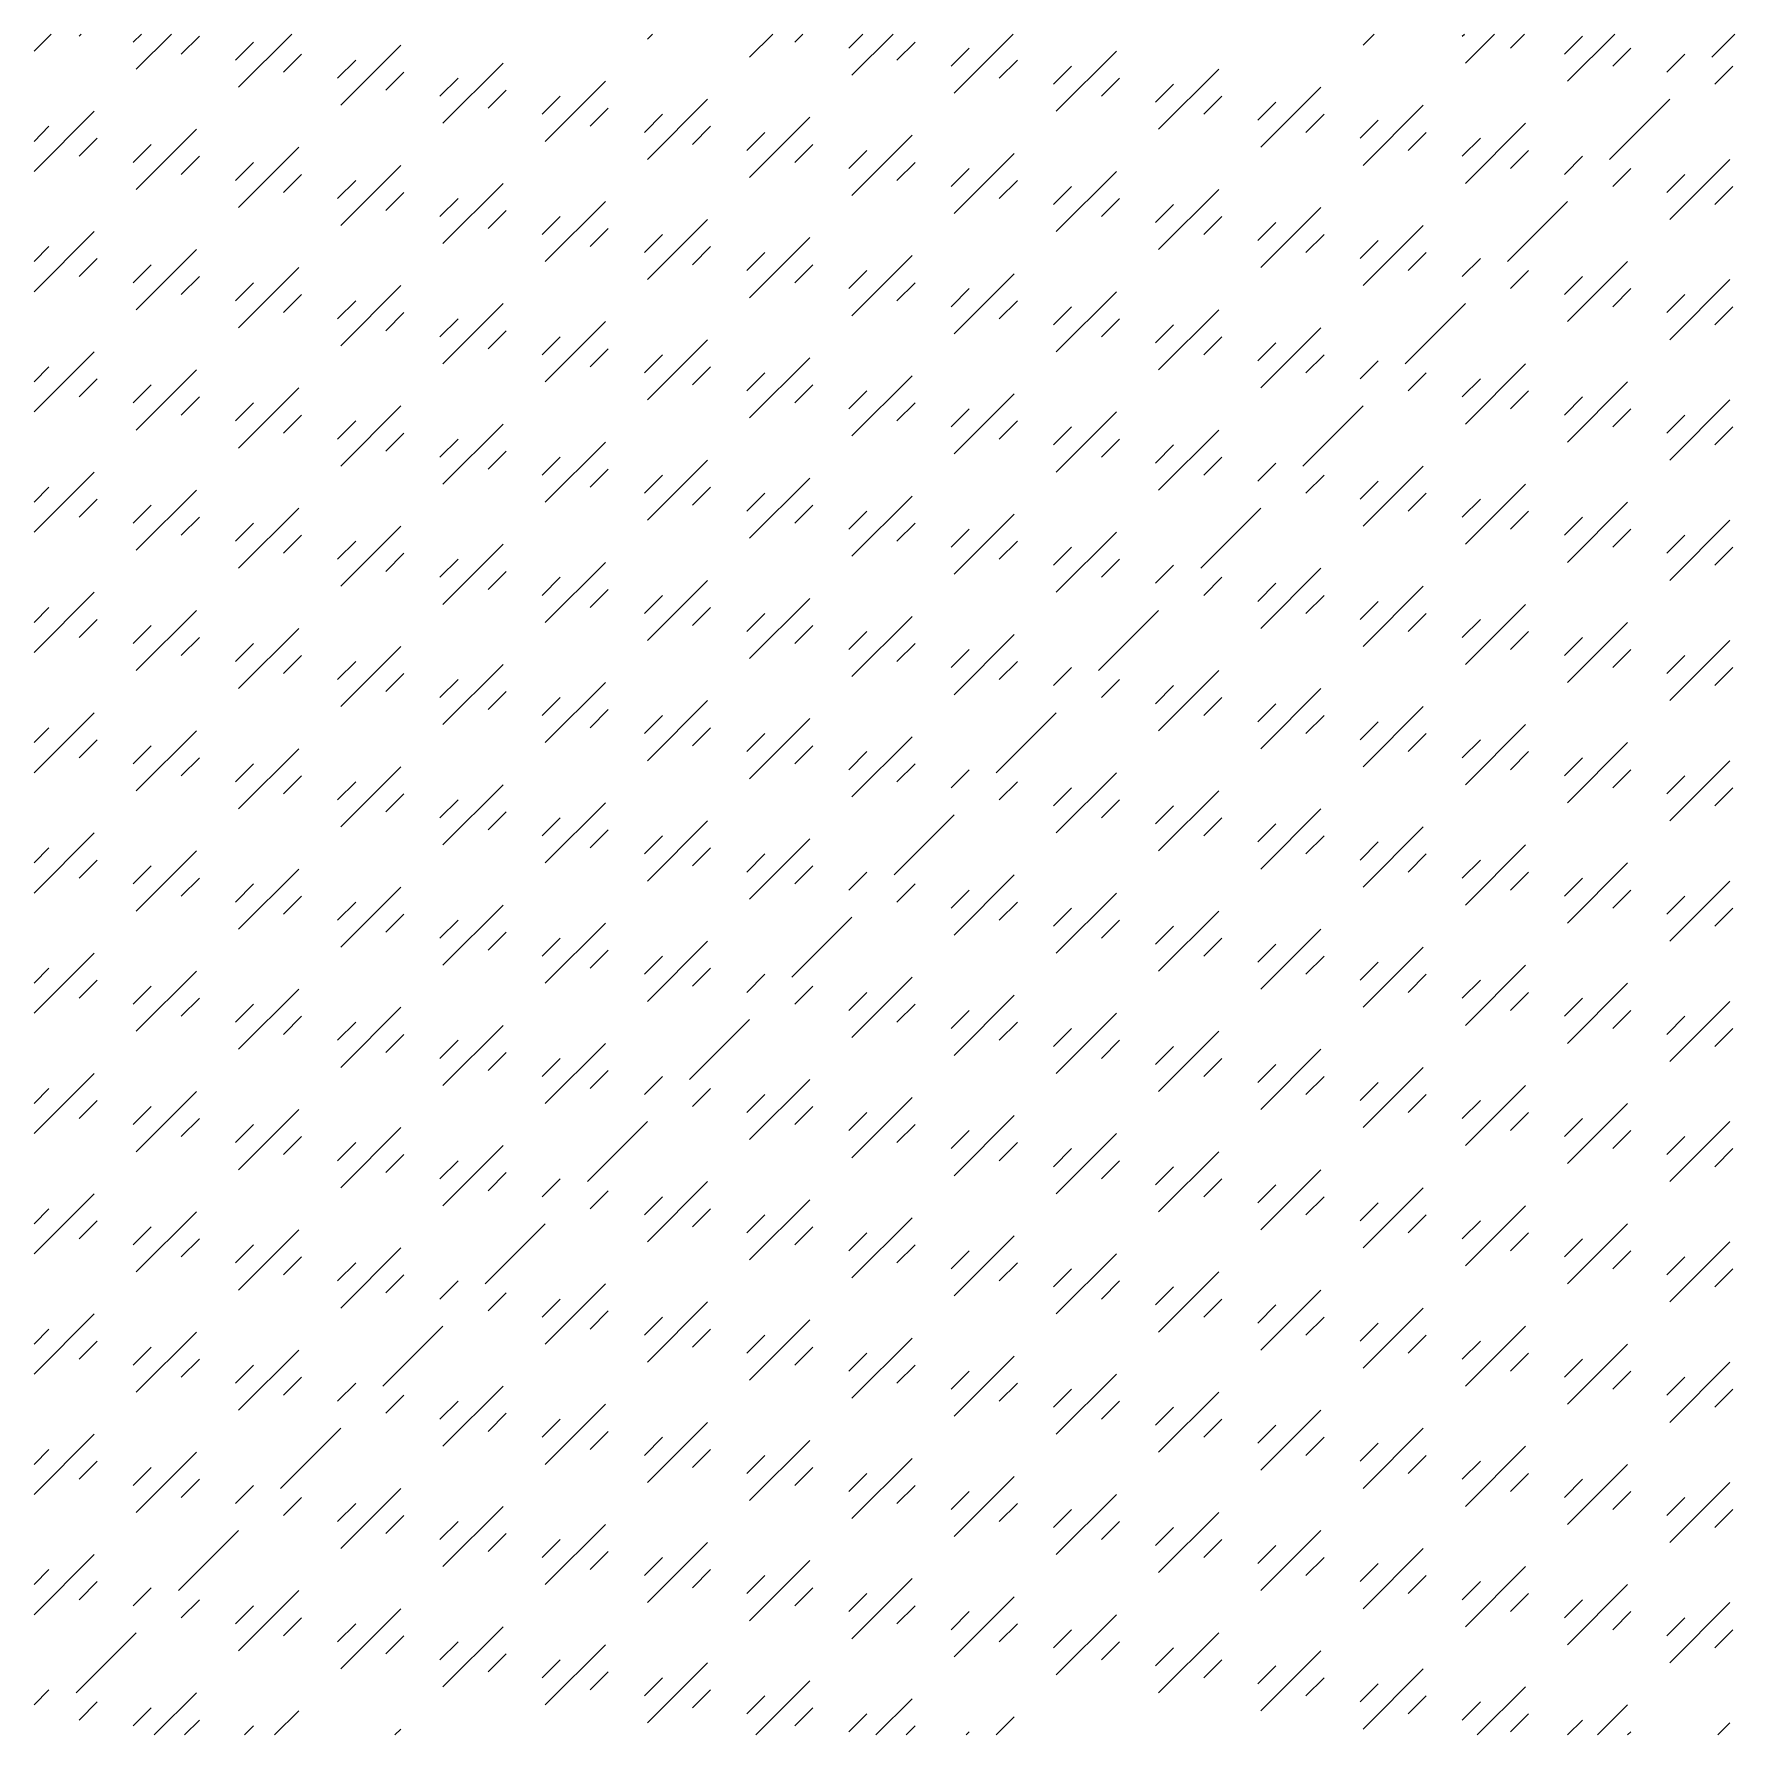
# Model space of a CAD drawing. Header units: millimetres. Extents: x 0 to 100, y 0 to 100.
import ezdxf

# ---------------------------------------------------------------- set-up
doc = ezdxf.new("R2010")
doc.units = ezdxf.units.MM
for name, pattern in [('K5LT32768', [0]), ('K5LT32769', [0]), ('K5LT32770', [0])]:
    doc.linetypes.add(name, pattern=pattern)

msp = doc.modelspace()

# ---------------------------------------------------------------- linework, layer by layer
at = {"color": 7, "linetype": 'K5LT32768', "lineweight": 18}
for p, q in [((0, 98.99), (1.01, 100)), ((6.01, 97.93), (8.08, 100)), ((12.02, 96.87), (15.15, 100)), ((36.06, 99.7), (36.36, 100)), ((42.07, 98.64), (43.43, 100)), ((48.08, 97.58), (50.5, 100)), ((54.09, 96.52), (57.57, 100)), ((78.14, 99.35), (78.79, 100)), ((84.15, 98.29), (85.86, 100)), ((90.16, 97.23), (92.93, 100)), ((98.64, 98.64), (100, 100)), ((18.03, 95.81), (21.57, 99.35)), ((24.04, 94.75), (27.58, 98.29)), ((60.1, 95.46), (63.64, 98.99)), ((30.05, 93.69), (33.59, 97.23)), ((66.11, 94.4), (69.65, 97.93)), ((36.06, 92.63), (39.6, 96.17)), ((72.12, 93.34), (75.66, 96.87)), ((92.63, 92.63), (96.17, 96.17)), ((0, 91.92), (3.54, 95.46)), ((42.07, 91.57), (45.61, 95.11)), ((78.14, 92.28), (81.67, 95.81)), ((6.01, 90.86), (9.55, 94.4)), ((48.08, 90.51), (51.62, 94.05)), ((84.15, 91.22), (87.68, 94.75)), ((12.02, 89.8), (15.56, 93.34)), ((18.03, 88.74), (21.57, 92.28)), ((54.09, 89.45), (57.63, 92.98)), ((96.17, 89.1), (99.7, 92.63)), ((24.04, 87.68), (27.58, 91.22)), ((60.1, 88.39), (63.64, 91.92)), ((30.05, 86.62), (33.59, 90.16)), ((66.11, 87.33), (69.65, 90.86)), ((86.62, 86.62), (90.16, 90.16)), ((36.06, 85.56), (39.6, 89.1)), ((72.12, 86.27), (75.66, 89.8)), ((0, 84.85), (3.54, 88.39)), ((42.07, 84.5), (45.61, 88.03)), ((78.14, 85.21), (81.67, 88.74)), ((6.01, 83.79), (9.55, 87.33)), ((12.02, 82.73), (15.56, 86.27)), ((48.08, 83.44), (51.62, 86.97)), ((90.16, 83.09), (93.69, 86.62)), ((18.03, 81.67), (21.57, 85.21)), ((54.09, 82.38), (57.63, 85.91)), ((96.17, 82.02), (99.7, 85.56)), ((24.04, 80.61), (27.58, 84.15)), ((60.1, 81.32), (63.64, 84.85)), ((80.61, 80.61), (84.15, 84.15)), ((30.05, 79.55), (33.59, 83.09)), ((66.11, 80.26), (69.65, 83.79)), ((36.06, 78.49), (39.6, 82.02)), ((72.12, 79.2), (75.66, 82.73)), ((0, 77.78), (3.54, 81.32)), ((6.01, 76.72), (9.55, 80.26)), ((42.07, 77.43), (45.61, 80.96)), ((84.15, 77.07), (87.68, 80.61)), ((12.02, 75.66), (15.56, 79.2)), ((48.08, 76.37), (51.62, 79.9)), ((90.16, 76.01), (93.69, 79.55)), ((18.03, 74.6), (21.57, 78.14)), ((54.09, 75.31), (57.63, 78.84)), ((74.6, 74.6), (78.14, 78.14)), ((96.17, 74.95), (99.7, 78.49)), ((24.04, 73.54), (27.58, 77.07)), ((60.1, 74.25), (63.64, 77.78)), ((30.05, 72.48), (33.59, 76.01)), ((66.11, 73.19), (69.65, 76.72)), ((0, 70.71), (3.54, 74.25)), ((36.06, 71.42), (39.6, 74.95)), ((78.14, 71.06), (81.67, 74.6)), ((6.01, 69.65), (9.55, 73.19)), ((42.07, 70.36), (45.61, 73.89)), ((84.15, 70), (87.68, 73.54)), ((12.02, 68.59), (15.56, 72.12)), ((48.08, 69.3), (51.62, 72.83)), ((68.59, 68.59), (72.12, 72.12)), ((90.16, 68.94), (93.69, 72.48)), ((18.03, 67.53), (21.57, 71.06)), ((54.09, 68.24), (57.63, 71.77)), ((96.17, 67.88), (99.7, 71.42)), ((24.04, 66.47), (27.58, 70)), ((60.1, 67.18), (63.64, 70.71)), ((30.05, 65.41), (33.59, 68.94)), ((72.12, 65.05), (75.66, 68.59)), ((0, 63.64), (3.54, 67.18)), ((36.06, 64.35), (39.6, 67.88)), ((78.14, 63.99), (81.67, 67.53)), ((6.01, 62.58), (9.55, 66.11)), ((42.07, 63.29), (45.61, 66.82)), ((62.58, 62.58), (66.11, 66.11)), ((84.15, 62.93), (87.68, 66.47)), ((12.02, 61.52), (15.56, 65.05)), ((48.08, 62.23), (51.62, 65.76)), ((90.16, 61.87), (93.69, 65.41)), ((54.09, 61.16), (57.63, 64.7)), ((96.17, 60.81), (99.7, 64.35)), ((18.03, 60.46), (21.57, 63.99)), ((24.04, 59.4), (27.58, 62.93)), ((66.11, 59.04), (69.65, 62.58)), ((30.05, 58.34), (33.59, 61.87)), ((72.12, 57.98), (75.66, 61.52)), ((0, 56.57), (3.54, 60.1)), ((36.06, 57.28), (39.6, 60.81)), ((56.57, 56.57), (60.1, 60.1)), ((78.14, 56.92), (81.67, 60.46)), ((6.01, 55.51), (9.55, 59.04)), ((42.07, 56.21), (45.61, 59.75)), ((84.15, 55.86), (87.68, 59.4)), ((48.08, 55.15), (51.62, 58.69)), ((90.16, 54.8), (93.69, 58.34)), ((12.02, 54.45), (15.56, 57.98)), ((96.17, 53.74), (99.7, 57.28)), ((18.03, 53.39), (21.57, 56.92)), ((60.1, 53.03), (63.64, 56.57)), ((24.04, 52.33), (27.58, 55.86)), ((66.11, 51.97), (69.65, 55.51)), ((30.05, 51.27), (33.59, 54.8)), ((50.56, 50.56), (54.09, 54.09)), ((72.12, 50.91), (75.66, 54.45)), ((0, 49.5), (3.54, 53.03)), ((36.06, 50.2), (39.6, 53.74)), ((78.14, 49.85), (81.67, 53.39)), ((42.07, 49.14), (45.61, 52.68)), ((84.15, 48.79), (87.68, 52.33)), ((6.01, 48.44), (9.55, 51.97)), ((90.16, 47.73), (93.69, 51.27)), ((12.02, 47.38), (15.56, 50.91)), ((54.09, 47.02), (57.63, 50.56)), ((96.17, 46.67), (99.7, 50.2)), ((18.03, 46.32), (21.57, 49.85)), ((60.1, 45.96), (63.64, 49.5)), ((24.04, 45.25), (27.58, 48.79)), ((44.55, 44.55), (48.08, 48.08)), ((66.11, 44.9), (69.65, 48.44)), ((30.05, 44.19), (33.59, 47.73)), ((72.12, 43.84), (75.66, 47.38)), ((36.06, 43.13), (39.6, 46.67)), ((78.14, 42.78), (81.67, 46.32)), ((0, 42.43), (3.54, 45.96)), ((84.15, 41.72), (87.68, 45.25)), ((6.01, 41.37), (9.55, 44.9)), ((48.08, 41.01), (51.62, 44.55)), ((90.16, 40.66), (93.69, 44.19)), ((12.02, 40.31), (15.56, 43.84)), ((54.09, 39.95), (57.63, 43.49)), ((96.17, 39.6), (99.7, 43.13)), ((18.03, 39.24), (21.57, 42.78)), ((38.54, 38.54), (42.07, 42.07)), ((60.1, 38.89), (63.64, 42.43)), ((24.04, 38.18), (27.58, 41.72)), ((66.11, 37.83), (69.65, 41.37)), ((30.05, 37.12), (33.59, 40.66)), ((72.12, 36.77), (75.66, 40.31)), ((78.14, 35.71), (81.67, 39.24)), ((0, 35.36), (3.54, 38.89)), ((42.07, 35), (45.61, 38.54)), ((84.15, 34.65), (87.68, 38.18)), ((6.01, 34.29), (9.55, 37.83)), ((48.08, 33.94), (51.62, 37.48)), ((90.16, 33.59), (93.69, 37.12)), ((12.02, 33.23), (15.56, 36.77)), ((32.53, 32.53), (36.06, 36.06)), ((54.09, 32.88), (57.63, 36.42)), ((96.17, 32.53), (99.7, 36.06)), ((18.03, 32.17), (21.57, 35.71)), ((60.1, 31.82), (63.64, 35.36)), ((24.04, 31.11), (27.58, 34.65)), ((66.11, 30.76), (69.65, 34.29)), ((72.12, 29.7), (75.66, 33.23)), ((36.06, 28.99), (39.6, 32.53)), ((78.14, 28.64), (81.67, 32.17)), ((0, 28.28), (3.54, 31.82)), ((42.07, 27.93), (45.61, 31.47)), ((84.15, 27.58), (87.68, 31.11)), ((6.01, 27.22), (9.55, 30.76)), ((26.52, 26.52), (30.05, 30.05)), ((48.08, 26.87), (51.62, 30.41)), ((90.16, 26.52), (93.69, 30.05)), ((12.02, 26.16), (15.56, 29.7)), ((54.09, 25.81), (57.63, 29.34)), ((18.03, 25.1), (21.57, 28.64)), ((60.1, 24.75), (63.64, 28.28)), ((96.17, 25.46), (99.7, 28.99)), ((66.11, 23.69), (69.65, 27.22)), ((30.05, 22.98), (33.59, 26.52)), ((72.12, 22.63), (75.66, 26.16)), ((36.06, 21.92), (39.6, 25.46)), ((78.14, 21.57), (81.67, 25.1)), ((0, 21.21), (3.54, 24.75)), ((20.51, 20.51), (24.04, 24.04)), ((42.07, 20.86), (45.61, 24.4)), ((84.15, 20.51), (87.68, 24.04)), ((6.01, 20.15), (9.55, 23.69)), ((48.08, 19.8), (51.62, 23.33)), ((12.02, 19.09), (15.56, 22.63)), ((54.09, 18.74), (57.63, 22.27)), ((90.16, 19.45), (93.69, 22.98)), ((60.1, 17.68), (63.64, 21.21)), ((96.17, 18.38), (99.7, 21.92)), ((24.04, 16.97), (27.58, 20.51)), ((66.11, 16.62), (69.65, 20.15)), ((30.05, 15.91), (33.59, 19.45)), ((72.12, 15.56), (75.66, 19.09)), ((14.5, 14.5), (18.03, 18.03)), ((36.06, 14.85), (39.6, 18.38)), ((78.14, 14.5), (81.67, 18.03)), ((0, 14.14), (3.54, 17.68)), ((42.07, 13.79), (45.61, 17.32)), ((6.01, 13.08), (9.55, 16.62)), ((48.08, 12.73), (51.62, 16.26)), ((84.15, 13.44), (87.68, 16.97)), ((54.09, 11.67), (57.63, 15.2)), ((90.16, 12.37), (93.69, 15.91)), ((18.03, 10.96), (21.57, 14.5)), ((60.1, 10.61), (63.64, 14.14)), ((96.17, 11.31), (99.7, 14.85)), ((24.04, 9.9), (27.58, 13.44)), ((66.11, 9.55), (69.65, 13.08)), ((8.49, 8.49), (12.02, 12.02)), ((30.05, 8.84), (33.59, 12.37)), ((72.12, 8.49), (75.66, 12.02)), ((36.06, 7.78), (39.6, 11.31)), ((0, 7.07), (3.54, 10.61)), ((42.07, 6.72), (45.61, 10.25)), ((78.14, 7.42), (81.67, 10.96)), ((48.08, 5.66), (51.62, 9.19)), ((84.15, 6.36), (87.68, 9.9)), ((12.02, 4.95), (15.56, 8.49)), ((54.09, 4.6), (57.63, 8.13)), ((90.16, 5.3), (93.69, 8.84)), ((18.03, 3.89), (21.57, 7.42)), ((60.1, 3.54), (63.64, 7.07)), ((96.17, 4.24), (99.7, 7.78)), ((2.47, 2.47), (6.01, 6.01)), ((24.04, 2.83), (27.58, 6.36)), ((66.11, 2.47), (69.65, 6.01)), ((30.05, 1.77), (33.59, 5.3)), ((36.06, 0.71), (39.6, 4.24)), ((72.12, 1.41), (75.66, 4.95)), ((42.43, 0), (45.61, 3.18)), ((78.14, 0.35), (81.67, 3.89)), ((7.07, 0), (9.55, 2.47)), ((49.5, 0), (51.62, 2.12)), ((84.85, 0), (87.68, 2.83)), ((14.14, 0), (15.56, 1.41)), ((56.57, 0), (57.63, 1.06)), ((91.92, 0), (93.69, 1.77)), ((21.21, 0), (21.57, 0.35)), ((98.99, 0), (99.7, 0.71))]:
    msp.add_line(p, q, dxfattribs=at)
at = {"color": 7, "linetype": 'K5LT32769', "lineweight": 18}
for p, q in [((2.65, 99.88), (2.77, 100)), ((44.72, 99.53), (45.2, 100)), ((86.8, 99.17), (87.63, 100)), ((8.66, 98.82), (9.72, 99.88)), ((50.73, 98.46), (51.8, 99.53)), ((92.81, 98.11), (93.87, 99.17)), ((14.67, 97.76), (15.73, 98.82)), ((56.75, 97.4), (57.81, 98.46)), ((98.82, 97.05), (99.88, 98.11)), ((20.68, 96.7), (21.74, 97.76)), ((62.76, 96.34), (63.82, 97.4)), ((26.69, 95.64), (27.75, 96.7)), ((68.77, 95.28), (69.83, 96.34)), ((32.7, 94.58), (33.76, 95.64)), ((74.78, 94.22), (75.84, 95.28)), ((38.71, 93.51), (39.77, 94.58)), ((80.79, 93.16), (81.85, 94.22)), ((2.65, 92.81), (3.71, 93.87)), ((44.72, 92.45), (45.79, 93.51)), ((86.8, 92.1), (87.86, 93.16)), ((8.66, 91.75), (9.72, 92.81)), ((50.73, 91.39), (51.8, 92.45)), ((92.81, 91.04), (93.87, 92.1)), ((14.67, 90.69), (15.73, 91.75)), ((56.75, 90.33), (57.81, 91.39)), ((98.82, 89.98), (99.88, 91.04)), ((20.68, 89.63), (21.74, 90.69)), ((62.76, 89.27), (63.82, 90.33)), ((26.69, 88.57), (27.75, 89.63)), ((68.77, 88.21), (69.83, 89.27)), ((32.7, 87.5), (33.76, 88.57)), ((74.78, 87.15), (75.84, 88.21)), ((38.71, 86.44), (39.77, 87.5)), ((80.79, 86.09), (81.85, 87.15)), ((2.65, 85.74), (3.71, 86.8)), ((44.72, 85.38), (45.79, 86.44)), ((86.8, 85.03), (87.86, 86.09)), ((8.66, 84.68), (9.72, 85.74)), ((50.73, 84.32), (51.8, 85.38)), ((92.81, 83.97), (93.87, 85.03)), ((14.67, 83.62), (15.73, 84.68)), ((56.75, 83.26), (57.81, 84.32)), ((20.68, 82.55), (21.74, 83.62)), ((62.76, 82.2), (63.82, 83.26)), ((98.82, 82.91), (99.88, 83.97)), ((26.69, 81.49), (27.75, 82.55)), ((68.77, 81.14), (69.83, 82.2)), ((32.7, 80.43), (33.76, 81.49)), ((74.78, 80.08), (75.84, 81.14)), ((38.71, 79.37), (39.77, 80.43)), ((80.79, 79.02), (81.85, 80.08)), ((2.65, 78.67), (3.71, 79.73)), ((44.72, 78.31), (45.79, 79.37)), ((86.8, 77.96), (87.86, 79.02)), ((8.66, 77.6), (9.72, 78.67)), ((50.73, 77.25), (51.8, 78.31)), ((14.67, 76.54), (15.73, 77.6)), ((56.75, 76.19), (57.81, 77.25)), ((92.81, 76.9), (93.87, 77.96)), ((20.68, 75.48), (21.74, 76.54)), ((62.76, 75.13), (63.82, 76.19)), ((98.82, 75.84), (99.88, 76.9)), ((26.69, 74.42), (27.75, 75.48)), ((68.77, 74.07), (69.83, 75.13)), ((32.7, 73.36), (33.76, 74.42)), ((74.78, 73.01), (75.84, 74.07)), ((38.71, 72.3), (39.77, 73.36)), ((80.79, 71.95), (81.85, 73.01)), ((2.65, 71.59), (3.71, 72.66)), ((44.72, 71.24), (45.79, 72.3)), ((8.66, 70.53), (9.72, 71.59)), ((50.73, 70.18), (51.8, 71.24)), ((86.8, 70.89), (87.86, 71.95)), ((14.67, 69.47), (15.73, 70.53)), ((56.75, 69.12), (57.81, 70.18)), ((92.81, 69.83), (93.87, 70.89)), ((20.68, 68.41), (21.74, 69.47)), ((62.76, 68.06), (63.82, 69.12)), ((98.82, 68.77), (99.88, 69.83)), ((26.69, 67.35), (27.75, 68.41)), ((68.77, 67), (69.83, 68.06)), ((32.7, 66.29), (33.76, 67.35)), ((38.71, 65.23), (39.77, 66.29)), ((74.78, 65.94), (75.84, 67)), ((2.65, 64.52), (3.71, 65.58)), ((44.72, 64.17), (45.79, 65.23)), ((80.79, 64.88), (81.85, 65.94)), ((8.66, 63.46), (9.72, 64.52)), ((50.73, 63.11), (51.8, 64.17)), ((86.8, 63.82), (87.86, 64.88)), ((14.67, 62.4), (15.73, 63.46)), ((56.75, 62.05), (57.81, 63.11)), ((92.81, 62.76), (93.87, 63.82)), ((20.68, 61.34), (21.74, 62.4)), ((62.76, 60.99), (63.82, 62.05)), ((98.82, 61.7), (99.88, 62.76)), ((26.69, 60.28), (27.75, 61.34)), ((32.7, 59.22), (33.76, 60.28)), ((68.77, 59.93), (69.83, 60.99)), ((38.71, 58.16), (39.77, 59.22)), ((74.78, 58.87), (75.84, 59.93)), ((2.65, 57.45), (3.71, 58.51)), ((44.72, 57.1), (45.79, 58.16)), ((80.79, 57.81), (81.85, 58.87)), ((8.66, 56.39), (9.72, 57.45)), ((50.73, 56.04), (51.8, 57.1)), ((86.8, 56.75), (87.86, 57.81)), ((14.67, 55.33), (15.73, 56.39)), ((56.75, 54.98), (57.81, 56.04)), ((92.81, 55.68), (93.87, 56.75)), ((20.68, 54.27), (21.74, 55.33)), ((98.82, 54.62), (99.88, 55.68)), ((26.69, 53.21), (27.75, 54.27)), ((62.76, 53.92), (63.82, 54.98)), ((32.7, 52.15), (33.76, 53.21)), ((68.77, 52.86), (69.83, 53.92)), ((38.71, 51.09), (39.77, 52.15)), ((74.78, 51.8), (75.84, 52.86)), ((2.65, 50.38), (3.71, 51.44)), ((44.72, 50.03), (45.79, 51.09)), ((80.79, 50.73), (81.85, 51.8)), ((8.66, 49.32), (9.72, 50.38)), ((50.73, 48.97), (51.8, 50.03)), ((86.8, 49.67), (87.86, 50.73)), ((14.67, 48.26), (15.73, 49.32)), ((92.81, 48.61), (93.87, 49.67)), ((20.68, 47.2), (21.74, 48.26)), ((56.75, 47.91), (57.81, 48.97)), ((98.82, 47.55), (99.88, 48.61)), ((26.69, 46.14), (27.75, 47.2)), ((62.76, 46.85), (63.82, 47.91)), ((32.7, 45.08), (33.76, 46.14)), ((68.77, 45.79), (69.83, 46.85)), ((38.71, 44.02), (39.77, 45.08)), ((74.78, 44.72), (75.84, 45.79)), ((2.65, 43.31), (3.71, 44.37)), ((44.72, 42.96), (45.79, 44.02)), ((80.79, 43.66), (81.85, 44.72)), ((8.66, 42.25), (9.72, 43.31)), ((86.8, 42.6), (87.86, 43.66)), ((14.67, 41.19), (15.73, 42.25)), ((50.73, 41.9), (51.8, 42.96)), ((92.81, 41.54), (93.87, 42.6)), ((20.68, 40.13), (21.74, 41.19)), ((56.75, 40.84), (57.81, 41.9)), ((98.82, 40.48), (99.88, 41.54)), ((26.69, 39.07), (27.75, 40.13)), ((62.76, 39.77), (63.82, 40.84)), ((32.7, 38.01), (33.76, 39.07)), ((68.77, 38.71), (69.83, 39.77)), ((38.71, 36.95), (39.77, 38.01)), ((74.78, 37.65), (75.84, 38.71)), ((2.65, 36.24), (3.71, 37.3)), ((80.79, 36.59), (81.85, 37.65)), ((8.66, 35.18), (9.72, 36.24)), ((44.72, 35.89), (45.79, 36.95)), ((86.8, 35.53), (87.86, 36.59)), ((14.67, 34.12), (15.73, 35.18)), ((50.73, 34.83), (51.8, 35.89)), ((92.81, 34.47), (93.87, 35.53)), ((20.68, 33.06), (21.74, 34.12)), ((56.75, 33.76), (57.81, 34.83)), ((98.82, 33.41), (99.88, 34.47)), ((26.69, 32), (27.75, 33.06)), ((62.76, 32.7), (63.82, 33.76)), ((68.77, 31.64), (69.83, 32.7)), ((32.7, 30.94), (33.76, 32)), ((74.78, 30.58), (75.84, 31.64)), ((2.65, 29.17), (3.71, 30.23)), ((38.71, 29.88), (39.77, 30.94)), ((80.79, 29.52), (81.85, 30.58)), ((8.66, 28.11), (9.72, 29.17)), ((44.72, 28.81), (45.79, 29.88)), ((86.8, 28.46), (87.86, 29.52)), ((14.67, 27.05), (15.73, 28.11)), ((50.73, 27.75), (51.8, 28.81)), ((92.81, 27.4), (93.87, 28.46)), ((20.68, 25.99), (21.74, 27.05)), ((56.75, 26.69), (57.81, 27.75)), ((98.82, 26.34), (99.88, 27.4)), ((62.76, 25.63), (63.82, 26.69)), ((26.69, 24.93), (27.75, 25.99)), ((68.77, 24.57), (69.83, 25.63)), ((32.7, 23.86), (33.76, 24.93)), ((74.78, 23.51), (75.84, 24.57)), ((2.65, 22.1), (3.71, 23.16)), ((38.71, 22.8), (39.77, 23.86)), ((80.79, 22.45), (81.85, 23.51)), ((8.66, 21.04), (9.72, 22.1)), ((44.72, 21.74), (45.79, 22.8)), ((86.8, 21.39), (87.86, 22.45)), ((14.67, 19.98), (15.73, 21.04)), ((50.73, 20.68), (51.8, 21.74)), ((92.81, 20.33), (93.87, 21.39)), ((56.75, 19.62), (57.81, 20.68)), ((98.82, 19.27), (99.88, 20.33)), ((20.68, 18.92), (21.74, 19.98)), ((62.76, 18.56), (63.82, 19.62)), ((26.69, 17.85), (27.75, 18.92)), ((68.77, 17.5), (69.83, 18.56)), ((32.7, 16.79), (33.76, 17.85)), ((74.78, 16.44), (75.84, 17.5)), ((2.65, 15.03), (3.71, 16.09)), ((38.71, 15.73), (39.77, 16.79)), ((80.79, 15.38), (81.85, 16.44)), ((8.66, 13.97), (9.72, 15.03)), ((44.72, 14.67), (45.79, 15.73)), ((86.8, 14.32), (87.86, 15.38)), ((50.73, 13.61), (51.8, 14.67)), ((92.81, 13.26), (93.87, 14.32)), ((14.67, 12.9), (15.73, 13.97)), ((56.75, 12.55), (57.81, 13.61)), ((98.82, 12.2), (99.88, 13.26)), ((20.68, 11.84), (21.74, 12.9)), ((62.76, 11.49), (63.82, 12.55)), ((26.69, 10.78), (27.75, 11.84)), ((68.77, 10.43), (69.83, 11.49)), ((32.7, 9.72), (33.76, 10.78)), ((74.78, 9.37), (75.84, 10.43)), ((2.65, 7.95), (3.71, 9.02)), ((38.71, 8.66), (39.77, 9.72)), ((80.79, 8.31), (81.85, 9.37)), ((44.72, 7.6), (45.79, 8.66)), ((86.8, 7.25), (87.86, 8.31)), ((8.66, 6.89), (9.72, 7.95)), ((50.73, 6.54), (51.8, 7.6)), ((92.81, 6.19), (93.87, 7.25)), ((14.67, 5.83), (15.73, 6.89)), ((56.75, 5.48), (57.81, 6.54)), ((98.82, 5.13), (99.88, 6.19)), ((20.68, 4.77), (21.74, 5.83)), ((62.76, 4.42), (63.82, 5.48)), ((26.69, 3.71), (27.75, 4.77)), ((68.77, 3.36), (69.83, 4.42)), ((32.7, 2.65), (33.76, 3.71)), ((74.78, 2.3), (75.84, 3.36)), ((38.71, 1.59), (39.77, 2.65)), ((80.79, 1.24), (81.85, 2.3)), ((2.65, 0.88), (3.71, 1.94)), ((44.72, 0.53), (45.79, 1.59)), ((86.8, 0.18), (87.86, 1.24)), ((8.84, 0), (9.72, 0.88)), ((51.27, 0), (51.8, 0.53)), ((93.69, 0), (93.87, 0.18))]:
    msp.add_line(p, q, dxfattribs=at)
at = {"color": 7, "linetype": 'K5LT32770', "lineweight": 18}
for p, q in [((5.83, 99.53), (6.31, 100)), ((47.91, 99.17), (48.73, 100)), ((83.97, 99.88), (84.09, 100)), ((11.84, 98.46), (12.9, 99.53)), ((53.92, 98.11), (54.98, 99.17)), ((89.98, 98.82), (91.04, 99.88)), ((17.85, 97.4), (18.92, 98.46)), ((59.93, 97.05), (60.99, 98.11)), ((95.99, 97.76), (97.05, 98.82)), ((23.86, 96.34), (24.93, 97.4)), ((65.94, 95.99), (67, 97.05)), ((29.88, 95.28), (30.94, 96.34)), ((35.89, 94.22), (36.95, 95.28)), ((71.95, 94.93), (73.01, 95.99)), ((0, 93.69), (0.88, 94.58)), ((41.9, 93.16), (42.96, 94.22)), ((77.96, 93.87), (79.02, 94.93)), ((5.83, 92.45), (6.89, 93.51)), ((47.91, 92.1), (48.97, 93.16)), ((83.97, 92.81), (85.03, 93.87)), ((11.84, 91.39), (12.9, 92.45)), ((53.92, 91.04), (54.98, 92.1)), ((89.98, 91.75), (91.04, 92.81)), ((17.85, 90.33), (18.92, 91.39)), ((59.93, 89.98), (60.99, 91.04)), ((95.99, 90.69), (97.05, 91.75)), ((23.86, 89.27), (24.93, 90.33)), ((29.88, 88.21), (30.94, 89.27)), ((65.94, 88.92), (67, 89.98)), ((35.89, 87.15), (36.95, 88.21)), ((71.95, 87.86), (73.01, 88.92)), ((0, 86.62), (0.88, 87.5)), ((41.9, 86.09), (42.96, 87.15)), ((77.96, 86.8), (79.02, 87.86)), ((5.83, 85.38), (6.89, 86.44)), ((47.91, 85.03), (48.97, 86.09)), ((83.97, 85.74), (85.03, 86.8)), ((11.84, 84.32), (12.9, 85.38)), ((53.92, 83.97), (54.98, 85.03)), ((89.98, 84.68), (91.04, 85.74)), ((17.85, 83.26), (18.92, 84.32)), ((95.99, 83.62), (97.05, 84.68)), ((23.86, 82.2), (24.93, 83.26)), ((59.93, 82.91), (60.99, 83.97)), ((29.88, 81.14), (30.94, 82.2)), ((65.94, 81.85), (67, 82.91)), ((35.89, 80.08), (36.95, 81.14)), ((71.95, 80.79), (73.01, 81.85)), ((0, 79.55), (0.88, 80.43)), ((41.9, 79.02), (42.96, 80.08)), ((77.96, 79.73), (79.02, 80.79)), ((5.83, 78.31), (6.89, 79.37)), ((47.91, 77.96), (48.97, 79.02)), ((83.97, 78.67), (85.03, 79.73)), ((11.84, 77.25), (12.9, 78.31)), ((89.98, 77.6), (91.04, 78.67)), ((17.85, 76.19), (18.92, 77.25)), ((53.92, 76.9), (54.98, 77.96)), ((95.99, 76.54), (97.05, 77.6)), ((23.86, 75.13), (24.93, 76.19)), ((59.93, 75.84), (60.99, 76.9)), ((29.88, 74.07), (30.94, 75.13)), ((65.94, 74.78), (67, 75.84)), ((35.89, 73.01), (36.95, 74.07)), ((71.95, 73.72), (73.01, 74.78)), ((0, 72.48), (0.88, 73.36)), ((41.9, 71.95), (42.96, 73.01)), ((77.96, 72.66), (79.02, 73.72)), ((5.83, 71.24), (6.89, 72.3)), ((83.97, 71.59), (85.03, 72.66)), ((11.84, 70.18), (12.9, 71.24)), ((47.91, 70.89), (48.97, 71.95)), ((89.98, 70.53), (91.04, 71.59)), ((17.85, 69.12), (18.92, 70.18)), ((53.92, 69.83), (54.98, 70.89)), ((95.99, 69.47), (97.05, 70.53)), ((23.86, 68.06), (24.93, 69.12)), ((59.93, 68.77), (60.99, 69.83)), ((29.88, 67), (30.94, 68.06)), ((65.94, 67.71), (67, 68.77)), ((71.95, 66.64), (73.01, 67.71)), ((0, 65.41), (0.88, 66.29)), ((35.89, 65.94), (36.95, 67)), ((77.96, 65.58), (79.02, 66.64)), ((5.83, 64.17), (6.89, 65.23)), ((41.9, 64.88), (42.96, 65.94)), ((83.97, 64.52), (85.03, 65.58)), ((11.84, 63.11), (12.9, 64.17)), ((47.91, 63.82), (48.97, 64.88)), ((89.98, 63.46), (91.04, 64.52)), ((17.85, 62.05), (18.92, 63.11)), ((53.92, 62.76), (54.98, 63.82)), ((95.99, 62.4), (97.05, 63.46)), ((23.86, 60.99), (24.93, 62.05)), ((59.93, 61.7), (60.99, 62.76)), ((65.94, 60.63), (67, 61.7)), ((29.88, 59.93), (30.94, 60.99)), ((71.95, 59.57), (73.01, 60.63)), ((0, 58.34), (0.88, 59.22)), ((35.89, 58.87), (36.95, 59.93)), ((77.96, 58.51), (79.02, 59.57)), ((5.83, 57.1), (6.89, 58.16)), ((41.9, 57.81), (42.96, 58.87)), ((83.97, 57.45), (85.03, 58.51)), ((11.84, 56.04), (12.9, 57.1)), ((47.91, 56.75), (48.97, 57.81)), ((89.98, 56.39), (91.04, 57.45)), ((17.85, 54.98), (18.92, 56.04)), ((53.92, 55.68), (54.98, 56.75)), ((95.99, 55.33), (97.05, 56.39)), ((59.93, 54.62), (60.99, 55.68)), ((23.86, 53.92), (24.93, 54.98)), ((65.94, 53.56), (67, 54.62)), ((29.88, 52.86), (30.94, 53.92)), ((71.95, 52.5), (73.01, 53.56)), ((0, 51.27), (0.88, 52.15)), ((35.89, 51.8), (36.95, 52.86)), ((77.96, 51.44), (79.02, 52.5)), ((5.83, 50.03), (6.89, 51.09)), ((41.9, 50.73), (42.96, 51.8)), ((83.97, 50.38), (85.03, 51.44)), ((11.84, 48.97), (12.9, 50.03)), ((47.91, 49.67), (48.97, 50.73)), ((89.98, 49.32), (91.04, 50.38)), ((53.92, 48.61), (54.98, 49.67)), ((95.99, 48.26), (97.05, 49.32)), ((17.85, 47.91), (18.92, 48.97)), ((59.93, 47.55), (60.99, 48.61)), ((23.86, 46.85), (24.93, 47.91)), ((65.94, 46.49), (67, 47.55)), ((29.88, 45.79), (30.94, 46.85)), ((71.95, 45.43), (73.01, 46.49)), ((0, 44.19), (0.88, 45.08)), ((35.89, 44.72), (36.95, 45.79)), ((77.96, 44.37), (79.02, 45.43)), ((5.83, 42.96), (6.89, 44.02)), ((41.9, 43.66), (42.96, 44.72)), ((83.97, 43.31), (85.03, 44.37)), ((47.91, 42.6), (48.97, 43.66)), ((89.98, 42.25), (91.04, 43.31)), ((11.84, 41.9), (12.9, 42.96)), ((53.92, 41.54), (54.98, 42.6)), ((95.99, 41.19), (97.05, 42.25)), ((17.85, 40.84), (18.92, 41.9)), ((59.93, 40.48), (60.99, 41.54)), ((23.86, 39.77), (24.93, 40.84)), ((65.94, 39.42), (67, 40.48)), ((29.88, 38.71), (30.94, 39.77)), ((71.95, 38.36), (73.01, 39.42)), ((0, 37.12), (0.88, 38.01)), ((35.89, 37.65), (36.95, 38.71)), ((77.96, 37.3), (79.02, 38.36)), ((41.9, 36.59), (42.96, 37.65)), ((83.97, 36.24), (85.03, 37.3)), ((5.83, 35.89), (6.89, 36.95)), ((47.91, 35.53), (48.97, 36.59)), ((89.98, 35.18), (91.04, 36.24)), ((11.84, 34.83), (12.9, 35.89)), ((53.92, 34.47), (54.98, 35.53)), ((95.99, 34.12), (97.05, 35.18)), ((17.85, 33.76), (18.92, 34.83)), ((59.93, 33.41), (60.99, 34.47)), ((23.86, 32.7), (24.93, 33.76)), ((65.94, 32.35), (67, 33.41)), ((29.88, 31.64), (30.94, 32.7)), ((71.95, 31.29), (73.01, 32.35)), ((35.89, 30.58), (36.95, 31.64)), ((77.96, 30.23), (79.02, 31.29)), ((0, 30.05), (0.88, 30.94)), ((41.9, 29.52), (42.96, 30.58)), ((83.97, 29.17), (85.03, 30.23)), ((5.83, 28.81), (6.89, 29.88)), ((47.91, 28.46), (48.97, 29.52)), ((89.98, 28.11), (91.04, 29.17)), ((11.84, 27.75), (12.9, 28.81)), ((53.92, 27.4), (54.98, 28.46)), ((95.99, 27.05), (97.05, 28.11)), ((17.85, 26.69), (18.92, 27.75)), ((59.93, 26.34), (60.99, 27.4)), ((23.86, 25.63), (24.93, 26.69)), ((65.94, 25.28), (67, 26.34)), ((29.88, 24.57), (30.94, 25.63)), ((71.95, 24.22), (73.01, 25.28)), ((35.89, 23.51), (36.95, 24.57)), ((77.96, 23.16), (79.02, 24.22)), ((0, 22.98), (0.88, 23.86)), ((41.9, 22.45), (42.96, 23.51)), ((83.97, 22.1), (85.03, 23.16)), ((5.83, 21.74), (6.89, 22.8)), ((47.91, 21.39), (48.97, 22.45)), ((89.98, 21.04), (91.04, 22.1)), ((11.84, 20.68), (12.9, 21.74)), ((53.92, 20.33), (54.98, 21.39)), ((95.99, 19.98), (97.05, 21.04)), ((17.85, 19.62), (18.92, 20.68)), ((59.93, 19.27), (60.99, 20.33)), ((23.86, 18.56), (24.93, 19.62)), ((65.94, 18.21), (67, 19.27)), ((29.88, 17.5), (30.94, 18.56)), ((71.95, 17.15), (73.01, 18.21)), ((35.89, 16.44), (36.95, 17.5)), ((77.96, 16.09), (79.02, 17.15)), ((0, 15.91), (0.88, 16.79)), ((41.9, 15.38), (42.96, 16.44)), ((83.97, 15.03), (85.03, 16.09)), ((5.83, 14.67), (6.89, 15.73)), ((47.91, 14.32), (48.97, 15.38)), ((89.98, 13.97), (91.04, 15.03)), ((11.84, 13.61), (12.9, 14.67)), ((53.92, 13.26), (54.98, 14.32)), ((17.85, 12.55), (18.92, 13.61)), ((59.93, 12.2), (60.99, 13.26)), ((95.99, 12.9), (97.05, 13.97)), ((23.86, 11.49), (24.93, 12.55)), ((65.94, 11.14), (67, 12.2)), ((29.88, 10.43), (30.94, 11.49)), ((71.95, 10.08), (73.01, 11.14)), ((35.89, 9.37), (36.95, 10.43)), ((77.96, 9.02), (79.02, 10.08)), ((0, 8.84), (0.88, 9.72)), ((41.9, 8.31), (42.96, 9.37)), ((83.97, 7.95), (85.03, 9.02)), ((5.83, 7.6), (6.89, 8.66)), ((47.91, 7.25), (48.97, 8.31)), ((11.84, 6.54), (12.9, 7.6)), ((53.92, 6.19), (54.98, 7.25)), ((89.98, 6.89), (91.04, 7.95)), ((17.85, 5.48), (18.92, 6.54)), ((59.93, 5.13), (60.99, 6.19)), ((95.99, 5.83), (97.05, 6.89)), ((23.86, 4.42), (24.93, 5.48)), ((65.94, 4.07), (67, 5.13)), ((29.88, 3.36), (30.94, 4.42)), ((71.95, 3.01), (73.01, 4.07)), ((35.89, 2.3), (36.95, 3.36)), ((77.96, 1.94), (79.02, 3.01)), ((0, 1.77), (0.88, 2.65)), ((41.9, 1.24), (42.96, 2.3)), ((5.83, 0.53), (6.89, 1.59)), ((47.91, 0.18), (48.97, 1.24)), ((83.97, 0.88), (85.03, 1.94)), ((12.37, 0), (12.9, 0.53)), ((54.8, 0), (54.98, 0.18)), ((90.16, 0), (91.04, 0.88))]:
    msp.add_line(p, q, dxfattribs=at)

doc.saveas('drawing.dxf')
